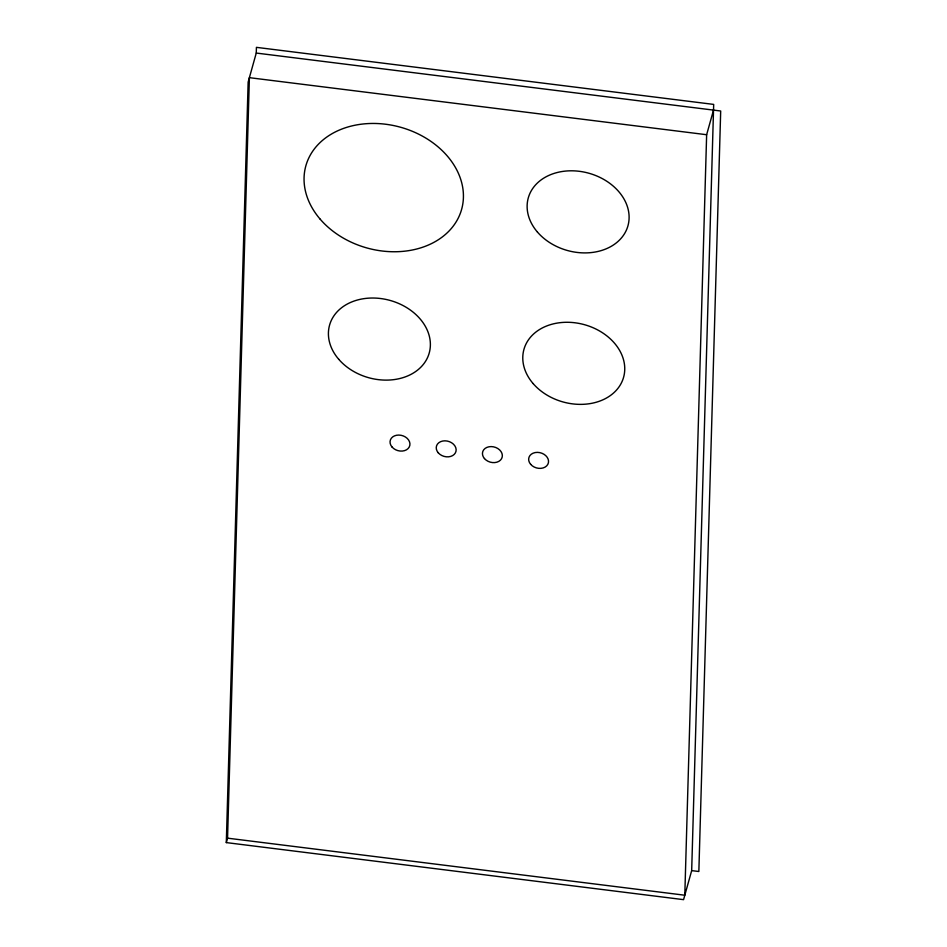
<?xml version="1.0" encoding="UTF-8"?>
<svg xmlns="http://www.w3.org/2000/svg" width="947" height="947" viewBox="0 0 947 947"><rect width="100%" height="100%" fill="white"/><g stroke="black" fill="none" stroke-linecap="round" stroke-linejoin="round"><path stroke-width="1.42" d="M226.309 842.593L248.15 82.093L256.258 53.056L256.424 47.35L713.683 104.407L691.677 870.613L683.568 899.65L226.309 842.593L227.552 838.166L249.392 77.666L706.64 134.723L713.517 110.112M706.64 134.723L684.799 895.223L227.552 838.166M256.258 53.056L720.691 111L698.85 871.5L691.677 870.613M537.434 232.062A51.754 40.105 15.6 0 0 625.091 232.702A51.754 40.105 15.6 0 0 571.822 170.803A51.754 40.105 15.6 0 0 537.434 232.062M533.09 383.535A51.754 40.105 15.6 0 0 620.735 384.174A51.754 40.105 15.6 0 0 567.466 322.276A51.754 40.105 15.6 0 0 533.09 383.535M530.651 464.326A10.109 7.836 15.6 0 0 547.768 464.456A10.109 7.836 15.6 0 0 537.363 452.37A10.109 7.836 15.6 0 0 530.651 464.326M484.45 458.561A10.109 7.836 15.6 0 0 501.567 458.691A10.109 7.836 15.6 0 0 491.162 446.593A10.109 7.836 15.6 0 0 484.45 458.561M438.248 452.796A10.109 7.836 15.6 0 0 455.365 452.926A10.109 7.836 15.6 0 0 444.96 440.829A10.109 7.836 15.6 0 0 438.248 452.796M320.181 219.183A80.862 62.656 15.6 0 0 457.141 220.178A80.862 62.656 15.6 0 0 373.899 123.453A80.862 62.656 15.6 0 0 320.181 219.183M338.718 359.28A51.754 40.105 15.6 0 0 426.363 359.919A51.754 40.105 15.6 0 0 373.094 298.021A51.754 40.105 15.6 0 0 338.718 359.28M392.046 447.031A10.109 7.836 15.6 0 0 409.163 447.162A10.109 7.836 15.6 0 0 398.758 435.064A10.109 7.836 15.6 0 0 392.046 447.031"/></g></svg>
